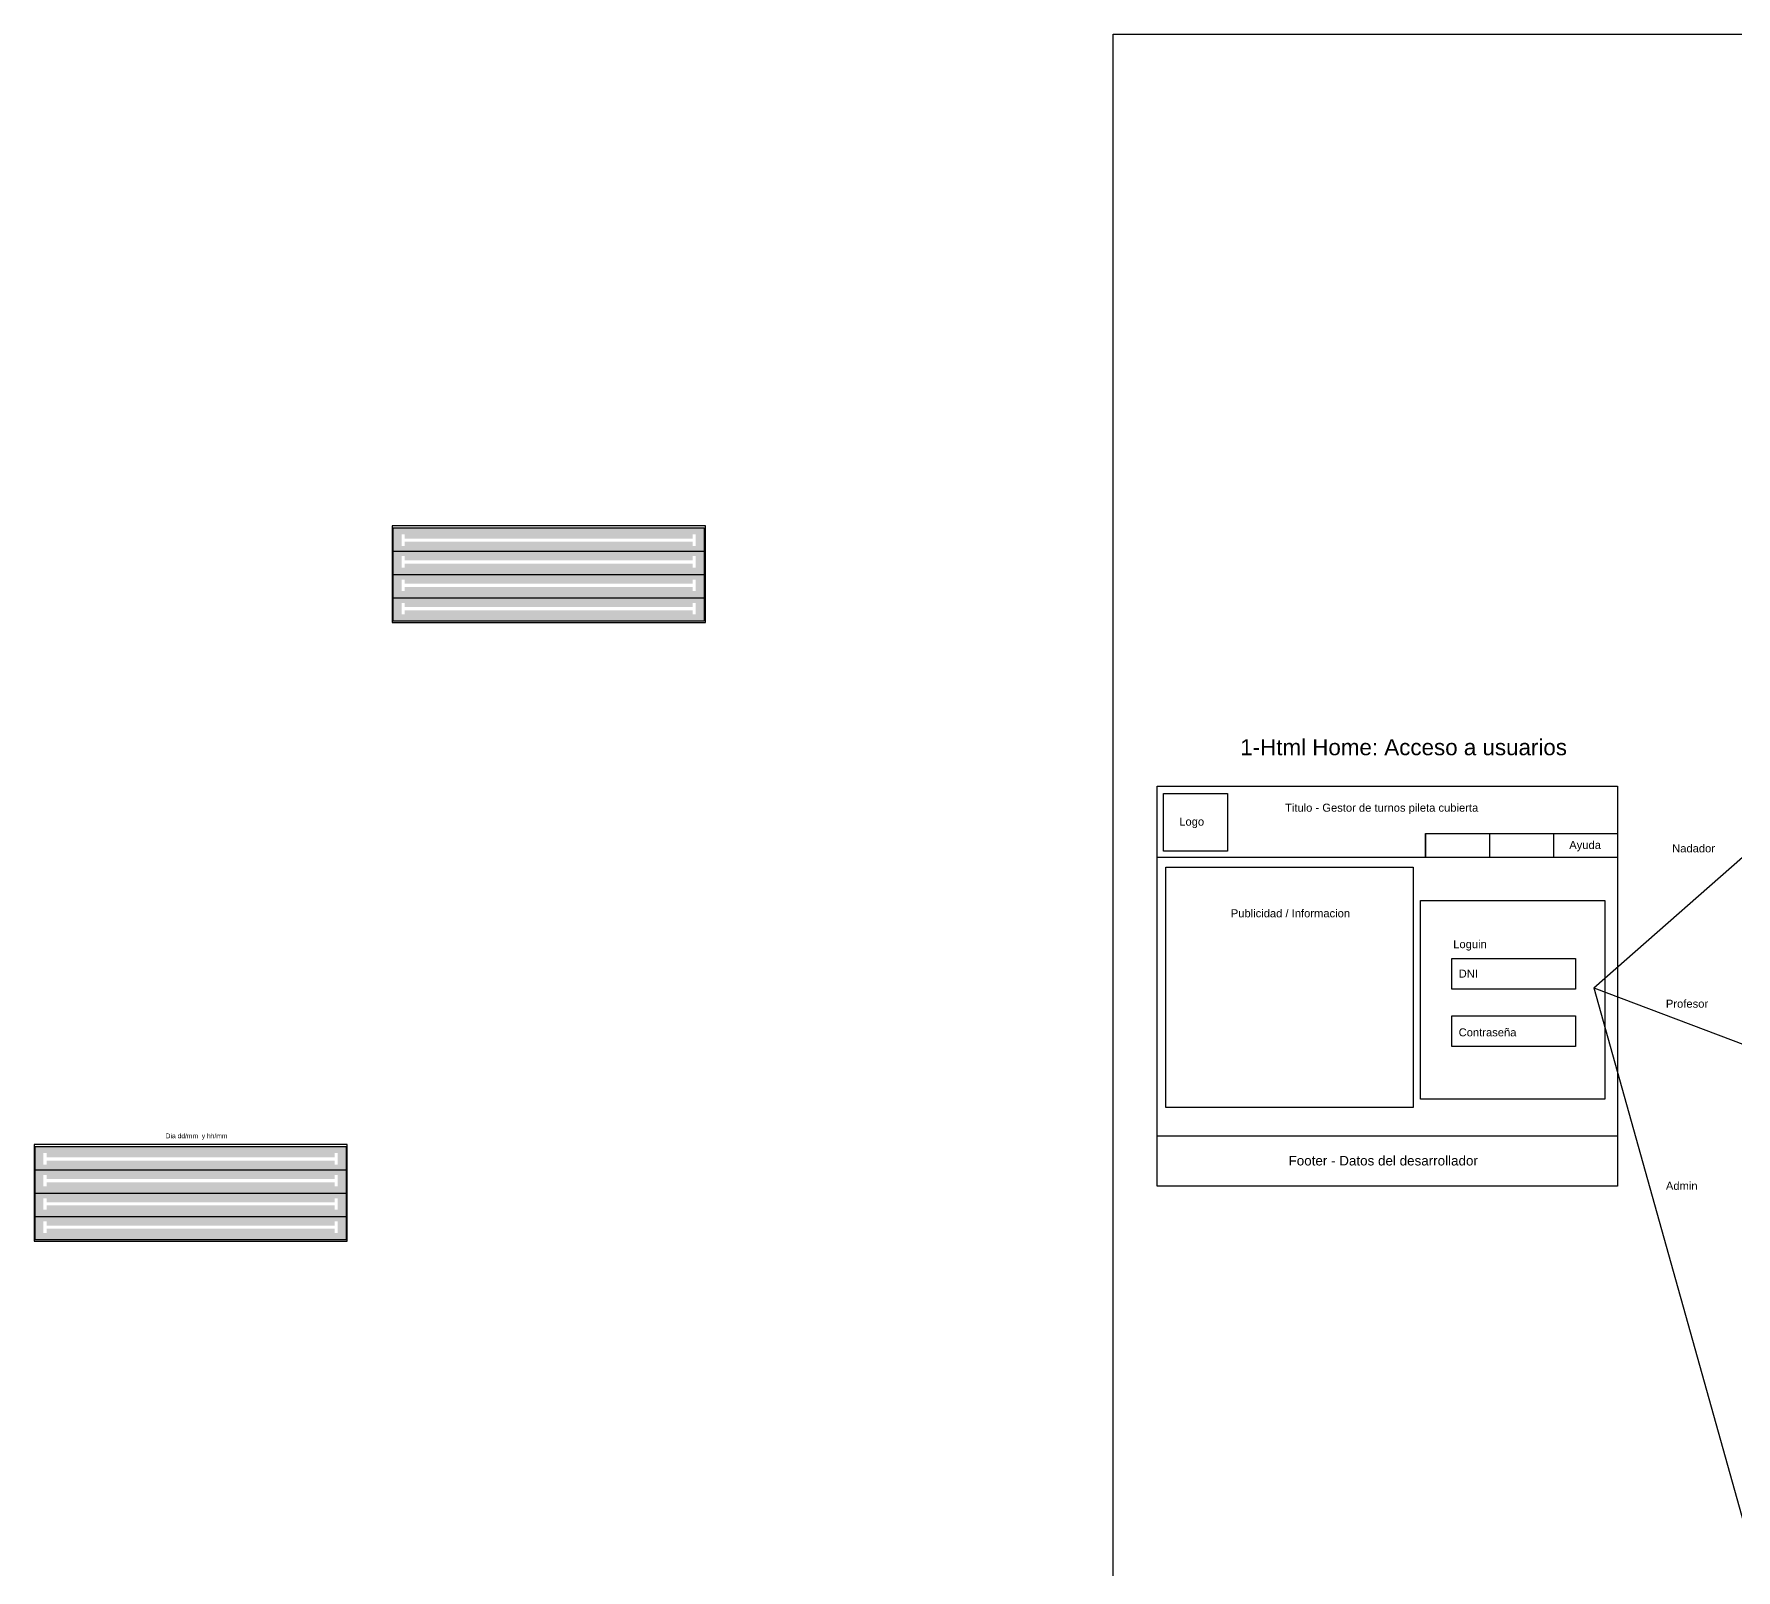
# Model space of a CAD drawing. Header units: millimetres. Extents: x 2496 to 2948, y 942 to 1526.
# Drawn here: x 2495.8 to 2602.2, y 1416.6 to 1512.6 of the extents above; entities that cross this region are included whole.
import ezdxf

# ---------------------------------------------------------------- set-up
doc = ezdxf.new("R2010")
doc.units = ezdxf.units.MM
doc.styles.get("Standard").update_dxf_attribs({"font": 'arial.ttf'})

# ---------------------------------------------------------------- blocks, each defined once
blk = doc.blocks.new('*U7')
blk.add_line((0, 0.75), (0, -0.75))
blk = doc.blocks.new('*U8')
at = {"color": 0, "linetype": 'ByBlock', "lineweight": -2, "transparency": 16777216}
for p in [(0, 0), (4, 0), (8, 0), (12, 0)]:
    blk.add_blockref('*U7', p, dxfattribs=at)

msp = doc.modelspace()

# ---------------------------------------------------------------- hatches: boundary and pattern name
h = msp.add_hatch(color=4)
h.dxf.hatch_style = 1
h.paths.add_polyline_path([(2537.72, 1481.76), (2518.27, 1481.76), (2518.27, 1480.3), (2537.72, 1480.3)])
h.paths.add_polyline_path([(2537, 1481.07), (2537, 1481.34), (2537.19, 1481.34), (2537.19, 1480.61), (2537, 1480.61), (2537, 1480.88), (2518.99, 1480.88), (2518.99, 1480.61), (2518.8, 1480.61), (2518.8, 1481.34), (2518.99, 1481.34), (2518.99, 1481.07)], flags=16)
h.paths.add_polyline_path([(2537.72, 1480.3), (2518.27, 1480.3), (2518.27, 1478.84), (2537.72, 1478.84)])
h.paths.add_polyline_path([(2537, 1479.71), (2537, 1479.98), (2537.19, 1479.98), (2537.19, 1479.26), (2537, 1479.26), (2537, 1479.52), (2518.99, 1479.52), (2518.99, 1479.26), (2518.8, 1479.26), (2518.8, 1479.98), (2518.99, 1479.98), (2518.99, 1479.71)], flags=16)
h.paths.add_polyline_path([(2537.72, 1478.84), (2518.27, 1478.84), (2518.27, 1477.38), (2537.72, 1477.38)])
h.paths.add_polyline_path([(2537, 1478.26), (2537, 1478.52), (2537.19, 1478.52), (2537.19, 1477.8), (2537, 1477.8), (2537, 1478.06), (2518.99, 1478.06), (2518.99, 1477.8), (2518.8, 1477.8), (2518.8, 1478.52), (2518.99, 1478.52), (2518.99, 1478.26)], flags=16)
h.paths.add_polyline_path([(2537.72, 1477.38), (2518.27, 1477.38), (2518.27, 1475.92), (2537.72, 1475.92)])
h.paths.add_polyline_path([(2537, 1476.8), (2537, 1477.06), (2537.19, 1477.06), (2537.19, 1476.34), (2537, 1476.34), (2537, 1476.6), (2518.99, 1476.6), (2518.99, 1476.34), (2518.8, 1476.34), (2518.8, 1477.06), (2518.99, 1477.06), (2518.99, 1476.8)], flags=16)
h = msp.add_hatch(color=5)
h.dxf.hatch_style = 1
h.paths.add_polyline_path([(2515.34, 1443.09), (2495.9, 1443.09), (2495.9, 1441.63), (2515.34, 1441.63)])
h.paths.add_polyline_path([(2514.62, 1442.41), (2514.62, 1442.67), (2514.82, 1442.67), (2514.82, 1441.95), (2514.62, 1441.95), (2514.62, 1442.21), (2496.62, 1442.21), (2496.62, 1441.95), (2496.42, 1441.95), (2496.42, 1442.67), (2496.62, 1442.67), (2496.62, 1442.41)], flags=16)
h.paths.add_polyline_path([(2515.34, 1441.63), (2495.9, 1441.63), (2495.9, 1440.17), (2515.34, 1440.17)])
h.paths.add_polyline_path([(2514.62, 1441.05), (2514.62, 1441.31), (2514.82, 1441.31), (2514.82, 1440.59), (2514.62, 1440.59), (2514.62, 1440.85), (2496.62, 1440.85), (2496.62, 1440.59), (2496.42, 1440.59), (2496.42, 1441.31), (2496.62, 1441.31), (2496.62, 1441.05)], flags=16)
h.paths.add_polyline_path([(2515.34, 1440.17), (2495.9, 1440.17), (2495.9, 1438.71), (2515.34, 1438.71)])
h.paths.add_polyline_path([(2514.62, 1439.59), (2514.62, 1439.85), (2514.82, 1439.85), (2514.82, 1439.13), (2514.62, 1439.13), (2514.62, 1439.4), (2496.62, 1439.4), (2496.62, 1439.13), (2496.42, 1439.13), (2496.42, 1439.85), (2496.62, 1439.85), (2496.62, 1439.59)], flags=16)
h.paths.add_polyline_path([(2515.34, 1438.71), (2495.9, 1438.71), (2495.9, 1437.25), (2515.34, 1437.25)])
h.paths.add_polyline_path([(2514.62, 1438.13), (2514.62, 1438.4), (2514.82, 1438.4), (2514.82, 1437.67), (2514.62, 1437.67), (2514.62, 1437.94), (2496.62, 1437.94), (2496.62, 1437.67), (2496.42, 1437.67), (2496.42, 1438.4), (2496.62, 1438.4), (2496.62, 1438.13)], flags=16)

# ---------------------------------------------------------------- linework, layer by layer
for p, q in [((2518.27, 1475.92), (2518.27, 1481.76)), ((2518.27, 1481.76), (2537.72, 1481.76)), ((2537.72, 1481.76), (2537.72, 1475.92)), ((2537.72, 1475.92), (2518.27, 1475.92)), ((2593.31, 1453), (2608.73, 1466.57)), ((2593.31, 1453), (2608.73, 1447.16)), ((2593.31, 1453), (2608.73, 1397.88)), ((2495.9, 1437.25), (2495.9, 1443.09)), ((2495.9, 1443.09), (2515.34, 1443.09)), ((2515.34, 1443.09), (2515.34, 1437.25)), ((2515.34, 1437.25), (2495.9, 1437.25))]:
    msp.add_line(p, q)
at = {"color": 1}
for p, q in [((2518.27, 1480.3), (2537.72, 1480.3)), ((2518.27, 1478.84), (2537.72, 1478.84)), ((2518.27, 1477.38), (2537.72, 1477.38)), ((2495.9, 1441.63), (2515.34, 1441.63)), ((2495.9, 1440.17), (2515.34, 1440.17)), ((2495.9, 1438.71), (2515.34, 1438.71))]:
    msp.add_line(p, q, dxfattribs=at)
for points in [[(2563.26, 1512.61), (2735.39, 1512.61), (2735.39, 1281.55), (2563.26, 1281.55)], [(2537.79, 1475.84), (2537.79, 1481.87), (2518.21, 1481.87), (2518.21, 1475.84)], [(2566.01, 1465.61), (2594.78, 1465.61), (2594.78, 1461.14), (2566.01, 1461.14)], [(2566.42, 1465.14), (2570.41, 1465.14), (2570.41, 1461.54), (2566.42, 1461.54)], [(2582.78, 1462.65), (2594.78, 1462.65), (2594.78, 1461.14), (2582.78, 1461.14)], [(2566.56, 1460.54), (2582.01, 1460.54), (2582.01, 1445.53), (2566.56, 1445.53)], [(2582.47, 1458.46), (2593.99, 1458.46), (2593.99, 1446.05), (2582.47, 1446.05)], [(2584.43, 1454.84), (2592.16, 1454.84), (2592.16, 1452.92), (2584.43, 1452.92)], [(2584.43, 1451.26), (2592.16, 1451.26), (2592.16, 1449.34), (2584.43, 1449.34)], [(2515.41, 1437.17), (2515.41, 1443.2), (2495.84, 1443.2), (2495.84, 1437.17)], [(2566.01, 1443.76), (2594.78, 1443.76), (2594.78, 1440.61), (2566.01, 1440.61)]]:
    msp.add_lwpolyline(points, close=True)
at = {"color": 1, "const_width": 0.05}
for points in [[(2518.27, 1480.3), (2537.72, 1480.3)], [(2518.27, 1478.84), (2537.72, 1478.84)], [(2518.27, 1477.38), (2537.72, 1477.38)], [(2495.9, 1441.63), (2515.34, 1441.63)], [(2495.9, 1440.17), (2515.34, 1440.17)], [(2495.9, 1438.71), (2515.34, 1438.71)]]:
    msp.add_lwpolyline(points, dxfattribs=at)
at = {"color": 11, "true_color": 0xf27172}
msp.add_lwpolyline([(2566.01, 1465.61), (2594.78, 1465.61), (2594.78, 1440.61), (2566.01, 1440.61)], close=True, dxfattribs=at)

# ---------------------------------------------------------------- block references
msp.add_blockref('*U8', (2582.78, 1461.89))

# ---------------------------------------------------------------- texts
at = {"attachment_point": 1}
for s, width, gutter_width, heights, insert, char_height in [('1-Html Home: Acceso a usuarios', 23.3505, 12.5, [5.29], (2571.21, 1468.54), 1), ('Titulo - Gestor de turnos pileta cubierta', 16.8503, 12.5, [3.66], (2574.01, 1464.51), 0.5), ('Logo', 16.8503, 12.5, [3.66], (2567.4, 1463.64), 0.5), ('Ayuda', 16.8503, 12.5, [3.66], (2591.77, 1462.18), 0.5), ('Nadador', 16.8503, 12.5, [3.66], (2598.2, 1461.97), 0.5), ('Publicidad / Informacion', 16.8503, 12.5, [3.66], (2570.62, 1457.91), 0.5), ('Loguin', 16.8503, 12.5, [3.66], (2584.52, 1455.98), 0.5), ('DNI', 16.8503, 12.5, [3.66], (2584.86, 1454.14), 0.5), ('Profesor', 16.8503, 12.5, [3.66], (2597.81, 1452.26), 0.5), ('Contraseña', 16.8503, 12.5, [3.66], (2584.86, 1450.47), 0.5), ('Dia dd/mm  y hh/mm', 7.0198, 5.21, [1.52], (2504.06, 1443.9), 0.3), ('Footer - Datos del desarrollador', 16.8503, 12.5, [3.66], (2574.23, 1442.5), 0.6), ('Admin', 16.8503, 12.5, [3.66], (2597.81, 1440.88), 0.5)]:
    msp.add_mtext_dynamic_manual_height_columns(s, width=width, gutter_width=gutter_width, heights=heights, dxfattribs=dict(at, insert=insert, char_height=char_height))

doc.saveas('drawing.dxf')
